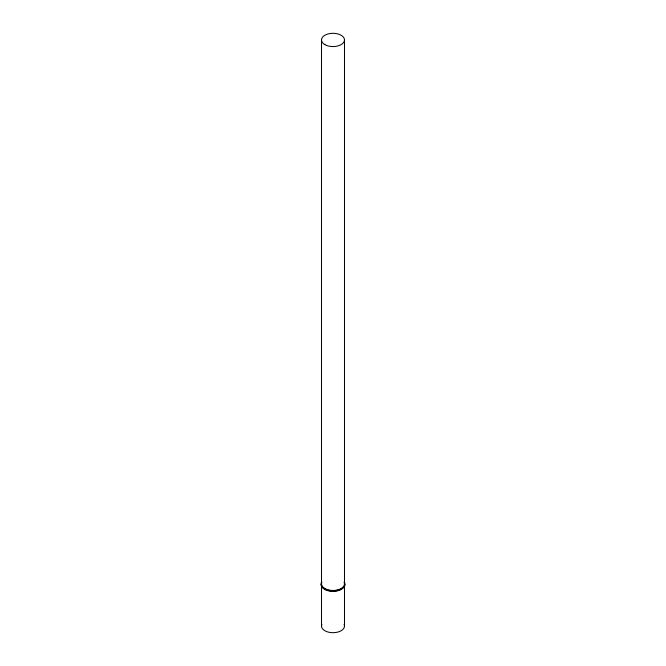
<?xml version="1.0" encoding="UTF-8"?>
<svg xmlns="http://www.w3.org/2000/svg" width="666" height="666" viewBox="0 0 666 666"><rect width="100%" height="100%" fill="white"/><g stroke="black" fill="none" stroke-linecap="round" stroke-linejoin="round"><path stroke-width="1" d="M344.489 39.935L344.489 583.866M344.489 585.497L344.489 626.065M321.512 39.935L321.512 583.866M321.512 585.497L321.512 626.065M344.097 582.151A11.489 6.635 0 0 1 333 590.501A11.489 6.635 0 0 1 321.903 582.151M344.53 582.084A11.938 6.893 0 0 1 333 590.759A11.938 6.893 0 0 1 321.47 582.084M344.938 584.457A11.938 6.893 0 0 1 333 591.341A11.938 6.893 0 0 1 321.062 584.457M342.948 587.77A11.489 6.635 0 0 1 335.972 590.859M334.998 590.983A11.489 6.635 0 0 1 331.002 590.983M330.028 590.859A11.489 6.635 0 0 1 323.052 587.77M344.097 624.35A11.489 6.635 0 0 1 333 632.7A11.489 6.635 0 0 1 321.903 624.35M324.875 44.622A11.489 6.635 0 0 0 344.097 41.65A11.489 6.635 0 0 0 330.028 33.525A11.489 6.635 0 0 0 324.875 44.622"/></g></svg>
